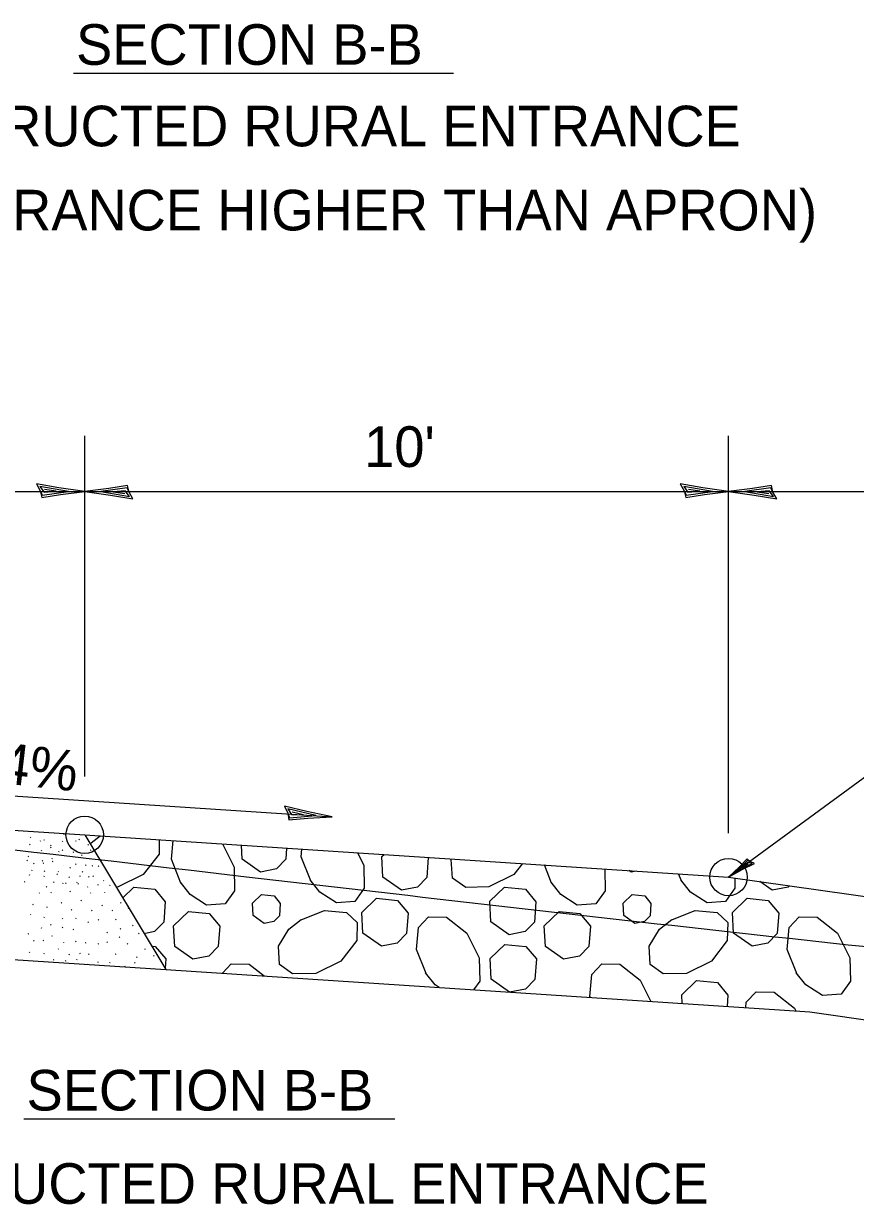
# Model space of a CAD drawing. Extents: x 0 to 2.83, y -0.12 to 1.83.
# Drawn here: x 0.5553 to 0.9026, y 0.221 to 0.7136 of the extents above; entities that cross this region are included whole.
import ezdxf

# ---------------------------------------------------------------- set-up
doc = ezdxf.new("R2010")
doc.units = 0
for name, color, linetype in [('RD_Pr_Roadway_Dimensions', 7, 'Continuous'), ('RD_Pr_Roadway_Notes', 7, 'Continuous'), ('SH_General_Details', 7, 'Continuous')]:
    doc.layers.add(name, color=color, linetype=linetype)

msp = doc.modelspace()

# ---------------------------------------------------------------- linework, layer by layer
at = {"layer": 'RD_Pr_Roadway_Dimensions'}
for p, q in [((0.58083, 0.39957), (0.58083, 0.54168)), ((0.84963, 0.37592), (0.84963, 0.54168)), ((0.38996, 0.51844), (0.58083, 0.51844)), ((0.57008, 0.51992), (0.56066, 0.52157)), ((0.56066, 0.52157), (0.56231, 0.51871)), ((0.57406, 0.51846), (0.56212, 0.52056)), ((0.56212, 0.52056), (0.56388, 0.5182)), ((0.56231, 0.51871), (0.56293, 0.51595)), ((0.56231, 0.51871), (0.56314, 0.51688)), ((0.56314, 0.51688), (0.57406, 0.51846)), ((0.56388, 0.5182), (0.5689, 0.51852)), ((0.5689, 0.51852), (0.56407, 0.51925)), ((0.58083, 0.51844), (0.57008, 0.51992)), ((0.57076, 0.51714), (0.58083, 0.51844)), ((0.59089, 0.51974), (0.58083, 0.51844)), ((0.58083, 0.51844), (0.84963, 0.51844)), ((0.58083, 0.51844), (0.59157, 0.51697)), ((0.59852, 0.52), (0.58759, 0.51843)), ((0.58759, 0.51843), (0.59953, 0.51633)), ((0.59872, 0.52093), (0.59089, 0.51974)), ((0.59777, 0.51868), (0.59275, 0.51836)), ((0.59275, 0.51836), (0.59758, 0.51763)), ((0.59953, 0.51633), (0.59777, 0.51868)), ((0.59934, 0.51817), (0.59852, 0.52)), ((0.59934, 0.51817), (0.59872, 0.52093)), ((0.60099, 0.51531), (0.59934, 0.51817)), ((0.83888, 0.51992), (0.82946, 0.52157)), ((0.82946, 0.52157), (0.83111, 0.51871)), ((0.84287, 0.51846), (0.83092, 0.52056)), ((0.83092, 0.52056), (0.83269, 0.5182)), ((0.83111, 0.51871), (0.83174, 0.51595)), ((0.83111, 0.51871), (0.83194, 0.51688)), ((0.83194, 0.51688), (0.84287, 0.51846)), ((0.83269, 0.5182), (0.8377, 0.51852)), ((0.8377, 0.51852), (0.83288, 0.51925)), ((0.84963, 0.51844), (0.83888, 0.51992)), ((0.83956, 0.51714), (0.84963, 0.51844)), ((0.8597, 0.51974), (0.84963, 0.51844)), ((0.84963, 0.51844), (1.3562, 0.51844)), ((0.84963, 0.51844), (0.86038, 0.51697)), ((0.86732, 0.52), (0.85639, 0.51843)), ((0.85639, 0.51843), (0.86834, 0.51633)), ((0.86753, 0.52093), (0.8597, 0.51974)), ((0.86658, 0.51868), (0.86156, 0.51836)), ((0.86156, 0.51836), (0.86639, 0.51763)), ((0.86834, 0.51633), (0.86658, 0.51868)), ((0.86815, 0.51817), (0.86732, 0.52)), ((0.86815, 0.51817), (0.86753, 0.52093)), ((0.8698, 0.51531), (0.86815, 0.51817)), ((0.56293, 0.51595), (0.57076, 0.51714)), ((0.59157, 0.51697), (0.60099, 0.51531)), ((0.83174, 0.51595), (0.83956, 0.51714)), ((0.86038, 0.51697), (0.8698, 0.51531))]:
    msp.add_line(p, q, dxfattribs=at)
at = {"layer": 'RD_Pr_Roadway_Notes'}
for p, q in [((0.57613, 0.69297), (0.73484, 0.69297)), ((0.93122, 0.41738), (0.84963, 0.35758)), ((0.49328, 0.39528), (0.68415, 0.38275)), ((0.67352, 0.38492), (0.66423, 0.38719)), ((0.66423, 0.38719), (0.66569, 0.38423)), ((0.6774, 0.3832), (0.66562, 0.38608)), ((0.66562, 0.38608), (0.66723, 0.38362)), ((0.66569, 0.38423), (0.66613, 0.38143)), ((0.66569, 0.38423), (0.6664, 0.38235)), ((0.67225, 0.38361), (0.66749, 0.38465)), ((0.68415, 0.38274), (0.67352, 0.38492)), ((0.66613, 0.38143), (0.67402, 0.38211)), ((0.6664, 0.38235), (0.6774, 0.3832)), ((0.66723, 0.38362), (0.67225, 0.38361)), ((0.67402, 0.38211), (0.68415, 0.38274)), ((0.85764, 0.3646), (0.85291, 0.35997)), ((0.85741, 0.36513), (0.85404, 0.36178)), ((0.85869, 0.36401), (0.85741, 0.36513)), ((0.85869, 0.36401), (0.85764, 0.3646)), ((0.85404, 0.36178), (0.84964, 0.35758)), ((0.84964, 0.35758), (0.85536, 0.36067)), ((0.85291, 0.35997), (0.85944, 0.36319)), ((0.85536, 0.36067), (0.8605, 0.36321)), ((0.85775, 0.3637), (0.85544, 0.36177)), ((0.85544, 0.36177), (0.85803, 0.36313)), ((0.85944, 0.36319), (0.85775, 0.3637)), ((0.8605, 0.36321), (0.85869, 0.36401)), ((0.55547, 0.25673), (0.71028, 0.25673))]:
    msp.add_line(p, q, dxfattribs=at)
at = {"layer": 'SH_General_Details'}
for p, q in [((0.38996, 0.38775), (0.58083, 0.37522)), ((0.56545, 0.37619), (0.56549, 0.37623)), ((0.57208, 0.37539), (0.57232, 0.37563)), ((0.58083, 0.37522), (0.84963, 0.35758)), ((0.58083, 0.37522), (0.61473, 0.31902)), ((0.55777, 0.37106), (0.55801, 0.3713)), ((0.55817, 0.37406), (0.5584, 0.3743)), ((0.5622, 0.3725), (0.56244, 0.37273)), ((0.56385, 0.37296), (0.56409, 0.3732)), ((0.56657, 0.3706), (0.56681, 0.37084)), ((0.56659, 0.36982), (0.56683, 0.37006)), ((0.57152, 0.3724), (0.57176, 0.37264)), ((0.57521, 0.36938), (0.57545, 0.36962)), ((0.57707, 0.3726), (0.57731, 0.37284)), ((0.57841, 0.37317), (0.57865, 0.37341)), ((0.58218, 0.37088), (0.58242, 0.37112)), ((0.55667, 0.36437), (0.55691, 0.36461)), ((0.55723, 0.36613), (0.55747, 0.36637)), ((0.56274, 0.36853), (0.56298, 0.36877)), ((0.56721, 0.36517), (0.56745, 0.36541)), ((0.57, 0.36808), (0.57024, 0.36832)), ((0.57148, 0.36865), (0.57172, 0.36889)), ((0.57601, 0.36791), (0.57625, 0.36815)), ((0.57953, 0.36655), (0.57977, 0.36679)), ((0.58326, 0.36876), (0.5835, 0.369)), ((0.5587, 0.36038), (0.55894, 0.36062)), ((0.55952, 0.36312), (0.55976, 0.36336)), ((0.56312, 0.36423), (0.56336, 0.36447)), ((0.5635, 0.36334), (0.56374, 0.36358)), ((0.56391, 0.35996), (0.56415, 0.3602)), ((0.56739, 0.36403), (0.56763, 0.36427)), ((0.56972, 0.3597), (0.56996, 0.35994)), ((0.57462, 0.36136), (0.57486, 0.36159)), ((0.57699, 0.36282), (0.57723, 0.36306)), ((0.57985, 0.3596), (0.58009, 0.35984)), ((0.58122, 0.36238), (0.58146, 0.36262)), ((0.58398, 0.36221), (0.58422, 0.36245)), ((0.58647, 0.36196), (0.58671, 0.3622)), ((0.55569, 0.35553), (0.55593, 0.35577)), ((0.55773, 0.35841), (0.55797, 0.35865)), ((0.56387, 0.35781), (0.56411, 0.35805)), ((0.56783, 0.35529), (0.56807, 0.35553)), ((0.56923, 0.35872), (0.56946, 0.35896)), ((0.57166, 0.35489), (0.5719, 0.35513)), ((0.57288, 0.35487), (0.57312, 0.35511)), ((0.57428, 0.35743), (0.57452, 0.35767)), ((0.57749, 0.35533), (0.57773, 0.35557)), ((0.57795, 0.35467), (0.57819, 0.35491)), ((0.57883, 0.35791), (0.57907, 0.35815)), ((0.58248, 0.35753), (0.58272, 0.35777)), ((0.5843, 0.35782), (0.58454, 0.35806)), ((0.58865, 0.35595), (0.58889, 0.35618)), ((0.84963, 0.35758), (1.3562, 0.28564)), ((0.56176, 0.35081), (0.562, 0.35105)), ((0.56479, 0.35337), (0.56503, 0.35361)), ((0.56677, 0.35103), (0.56701, 0.35127)), ((0.57462, 0.35145), (0.57486, 0.35169)), ((0.58206, 0.35343), (0.58214, 0.35351)), ((0.58322, 0.35083), (0.58346, 0.35107)), ((0.58639, 0.35429), (0.58663, 0.35453)), ((0.59127, 0.35405), (0.59151, 0.35429)), ((0.55916, 0.3461), (0.5594, 0.34634)), ((0.56505, 0.34496), (0.56529, 0.3452)), ((0.571, 0.34672), (0.57124, 0.34696)), ((0.57929, 0.3477), (0.57953, 0.34794)), ((0.58801, 0.34556), (0.58825, 0.3458)), ((0.59582, 0.3467), (0.59606, 0.34694)), ((0.55817, 0.34179), (0.5584, 0.34203)), ((0.56385, 0.34069), (0.56409, 0.34093)), ((0.57152, 0.34013), (0.57176, 0.34037)), ((0.57521, 0.34383), (0.57545, 0.34407)), ((0.57707, 0.34033), (0.57731, 0.34057)), ((0.58374, 0.34353), (0.58398, 0.34377)), ((0.58643, 0.33967), (0.58667, 0.33991)), ((0.5923, 0.34359), (0.59254, 0.34383)), ((0.59368, 0.33977), (0.59392, 0.34001)), ((0.59903, 0.34461), (0.5992, 0.34477)), ((0.56274, 0.33626), (0.56298, 0.3365)), ((0.56659, 0.33756), (0.56683, 0.3378)), ((0.57148, 0.33638), (0.57172, 0.33662)), ((0.57601, 0.33564), (0.57625, 0.33588)), ((0.58218, 0.33862), (0.58242, 0.33886)), ((0.5957, 0.33588), (0.59594, 0.33612)), ((0.60083, 0.33726), (0.60107, 0.3375)), ((0.39765, 0.33327), (0.61473, 0.31902)), ((0.55723, 0.33386), (0.55747, 0.3341)), ((0.55952, 0.33085), (0.55976, 0.33109)), ((0.5635, 0.33107), (0.56374, 0.33131)), ((0.56721, 0.33291), (0.56745, 0.33315)), ((0.57699, 0.33055), (0.57723, 0.33079)), ((0.58122, 0.33011), (0.58146, 0.33035)), ((0.59009, 0.33438), (0.59033, 0.33462)), ((0.59013, 0.33035), (0.59037, 0.33059)), ((0.59528, 0.33235), (0.59552, 0.33259)), ((0.60328, 0.33388), (0.60352, 0.33412)), ((0.55773, 0.32614), (0.55797, 0.32638)), ((0.56387, 0.32554), (0.56411, 0.32578)), ((0.56972, 0.32744), (0.56996, 0.32768)), ((0.57428, 0.32516), (0.57452, 0.3254)), ((0.57883, 0.32564), (0.57907, 0.32588)), ((0.58248, 0.32526), (0.58272, 0.3255)), ((0.58647, 0.32969), (0.58671, 0.32993)), ((0.59368, 0.32536), (0.59392, 0.3256)), ((0.59859, 0.32963), (0.59883, 0.32987)), ((0.60598, 0.32744), (0.60622, 0.32768)), ((0.56783, 0.32302), (0.56807, 0.32326)), ((0.57288, 0.32261), (0.57312, 0.32284)), ((0.57749, 0.32306), (0.57773, 0.3233)), ((0.58206, 0.32117), (0.58214, 0.32125)), ((0.58639, 0.32203), (0.58663, 0.32227)), ((0.59127, 0.32179), (0.59151, 0.32203)), ((0.59759, 0.32021), (0.59783, 0.32045)), ((0.60161, 0.32167), (0.60185, 0.32191)), ((0.60249, 0.32406), (0.60272, 0.3243)), ((0.60961, 0.3246), (0.60985, 0.32484)), ((0.60971, 0.31935), (0.60983, 0.31947)), ((0.61473, 0.31902), (0.88353, 0.30138)), ((0.88353, 0.30138), (1.3562, 0.23426))]:
    msp.add_line(p, q, dxfattribs=at)
for points in [[(0.58322, 0.37126), (0.5836, 0.37186), (0.58728, 0.3748)], [(0.61199, 0.37318), (0.61186, 0.36709), (0.60519, 0.3586), (0.59487, 0.35344), (0.59397, 0.35343)], [(0.62104, 0.35506), (0.61707, 0.36506), (0.61773, 0.3728)], [(0.6383, 0.37145), (0.64326, 0.36165), (0.64342, 0.35188), (0.63951, 0.3464), (0.63173, 0.34592), (0.62485, 0.35037), (0.62077, 0.35545)], [(0.65423, 0.35969), (0.6466, 0.36508), (0.64628, 0.37092)], [(0.66507, 0.36969), (0.66475, 0.365), (0.66089, 0.36103), (0.65423, 0.35969)], [(0.67523, 0.35598), (0.67126, 0.36606), (0.67153, 0.36927)], [(0.69479, 0.36774), (0.69738, 0.36257), (0.69754, 0.35289), (0.69365, 0.34741), (0.68595, 0.34685), (0.67904, 0.3513), (0.67492, 0.35638)], [(0.7131, 0.35209), (0.70537, 0.35749), (0.70489, 0.36612), (0.70583, 0.36702)], [(0.7242, 0.36581), (0.72363, 0.35738), (0.71977, 0.35341), (0.7131, 0.35209)], [(0.76357, 0.36323), (0.75993, 0.3586), (0.74961, 0.35344), (0.73993, 0.35328), (0.73445, 0.35717), (0.73389, 0.36495), (0.73403, 0.36517)], [(0.5721, 0.36248), (0.57218, 0.36256)], [(0.77578, 0.35506), (0.77278, 0.36262)], [(0.79802, 0.36097), (0.79817, 0.35188), (0.79425, 0.3464), (0.78647, 0.34592), (0.77959, 0.35037), (0.77552, 0.35545)], [(0.80897, 0.35969), (0.8081, 0.3603)], [(0.81106, 0.36011), (0.80897, 0.35969)], [(0.82997, 0.35598), (0.82881, 0.35894)], [(0.85221, 0.35721), (0.85228, 0.35289), (0.84839, 0.34741), (0.84069, 0.34685), (0.83378, 0.3513), (0.82966, 0.35638)], [(0.86784, 0.35209), (0.86263, 0.35573)], [(0.58923, 0.35101), (0.58931, 0.35109)], [(0.59671, 0.34889), (0.6014, 0.35341), (0.61006, 0.35254), (0.6145, 0.3473), (0.61387, 0.33881), (0.60998, 0.33484), (0.60571, 0.33397)], [(0.65581, 0.33828), (0.65121, 0.34154), (0.65089, 0.34669), (0.65464, 0.35026), (0.65988, 0.34979), (0.66248, 0.34654), (0.66216, 0.34146), (0.65977, 0.33908), (0.65581, 0.33828)], [(0.75805, 0.33349), (0.75044, 0.33889), (0.74996, 0.34746), (0.75615, 0.35341), (0.7648, 0.35254), (0.76925, 0.3473), (0.76861, 0.33881), (0.76472, 0.33484), (0.75805, 0.33349)], [(0.81055, 0.33828), (0.80595, 0.34154), (0.80563, 0.34669), (0.80939, 0.35026), (0.81462, 0.34979), (0.81722, 0.34654), (0.81691, 0.34146), (0.81452, 0.33908), (0.81055, 0.33828)], [(0.87505, 0.35397), (0.87451, 0.35341), (0.86784, 0.35209)], [(0.70471, 0.32873), (0.69701, 0.33412), (0.69653, 0.34278), (0.70272, 0.34873), (0.71138, 0.34786), (0.71582, 0.34254), (0.71518, 0.33404), (0.7113, 0.33007), (0.70471, 0.32881)], [(0.85945, 0.32873), (0.85175, 0.33412), (0.85128, 0.34278), (0.85746, 0.34873), (0.86612, 0.34786), (0.87057, 0.34254), (0.86993, 0.33404), (0.86604, 0.33007), (0.85945, 0.32881)], [(0.62604, 0.32333), (0.61842, 0.32865), (0.61794, 0.3373), (0.62414, 0.34325), (0.63278, 0.34238), (0.63724, 0.33706), (0.6366, 0.32856), (0.63271, 0.3246), (0.62604, 0.32333)], [(0.67081, 0.3396), (0.68089, 0.34357), (0.69011, 0.34278), (0.69455, 0.33857), (0.69439, 0.33111), (0.68772, 0.32253), (0.6774, 0.31738), (0.66764, 0.31721), (0.66216, 0.3211), (0.66169, 0.32881), (0.66613, 0.33579), (0.67121, 0.33984)], [(0.72336, 0.3173), (0.7194, 0.32738), (0.72019, 0.33658), (0.7244, 0.34103), (0.73186, 0.34087), (0.74043, 0.3342), (0.74559, 0.32389), (0.74575, 0.31412), (0.74321, 0.31059)], [(0.78078, 0.32333), (0.77316, 0.32865), (0.77268, 0.3373), (0.77888, 0.34325), (0.78753, 0.34238), (0.79198, 0.33706), (0.79134, 0.32856), (0.78745, 0.3246), (0.78078, 0.32333)], [(0.82555, 0.3396), (0.83564, 0.34357), (0.84485, 0.34278), (0.84929, 0.33857), (0.84913, 0.33111), (0.84246, 0.32253), (0.83214, 0.31738), (0.82238, 0.31721), (0.81691, 0.3211), (0.81643, 0.32881), (0.82087, 0.33579), (0.82595, 0.33984)], [(0.87811, 0.3173), (0.87414, 0.32738), (0.87493, 0.33658), (0.87914, 0.34103), (0.8866, 0.34087), (0.89518, 0.3342), (0.90033, 0.32389), (0.90049, 0.31412), (0.8966, 0.30872), (0.8889, 0.30816), (0.88191, 0.31261), (0.87787, 0.31769)], [(0.5721, 0.33021), (0.57218, 0.33029)], [(0.60884, 0.32878), (0.61021, 0.32865), (0.61467, 0.32341), (0.61438, 0.31959)], [(0.7582, 0.3096), (0.75051, 0.31499), (0.75011, 0.32356), (0.75623, 0.32952), (0.76496, 0.32865), (0.76941, 0.32341), (0.76877, 0.31484), (0.76488, 0.31087), (0.75825, 0.3096)], [(0.63831, 0.31747), (0.64197, 0.32143), (0.64951, 0.32126), (0.6558, 0.31632)], [(0.79194, 0.30739), (0.79179, 0.30777), (0.79258, 0.31697), (0.79671, 0.32143), (0.80426, 0.32126), (0.81275, 0.31459), (0.81718, 0.30573)], [(0.72887, 0.31153), (0.72717, 0.31261), (0.72312, 0.31769)], [(0.83034, 0.30487), (0.83013, 0.30849), (0.83632, 0.31444), (0.84498, 0.31364), (0.84934, 0.30833), (0.84903, 0.30364)], [(0.8568, 0.30313), (0.85699, 0.30539), (0.86112, 0.30975), (0.86866, 0.30959), (0.87716, 0.30293), (0.87774, 0.30176)]]:
    msp.add_lwpolyline(points, dxfattribs=at)
for centre in [(0.58083, 0.37522), (0.84963, 0.35758)]:
    msp.add_circle(centre, 0.00781, dxfattribs=at)
msp.add_spline([(0.38996, 0.38775), (0.64837, 0.35774), (1.04059, 0.31479), (1.3562, 0.28564), (1.6473, 0.25649)], degree=3, dxfattribs=at)

# ---------------------------------------------------------------- texts
at = {"layer": 'RD_Pr_Roadway_Dimensions'}
msp.add_text("10'", height=0.01694, dxfattribs=at).set_placement((0.6975, 0.52867))
at = {"layer": 'RD_Pr_Roadway_Notes'}
for s, p in [('SECTION B-B', (0.57723, 0.69643)), ('RECONSTRUCTED RURAL ENTRANCE', (0.43565, 0.66243)), ('(EXISTING ENTRANCE HIGHER THAN APRON)', (0.38566, 0.62734)), ('SECTION B-B', (0.55656, 0.26019)), ('RECONSTRUCTED RURAL ENTRANCE', (0.42217, 0.22127))]:
    msp.add_text(s, height=0.01694, dxfattribs=at).set_placement(p)
msp.add_text('4%', height=0.01694, rotation=353.3756, dxfattribs=at).set_placement((0.54451, 0.39699))

doc.saveas('drawing.dxf')
